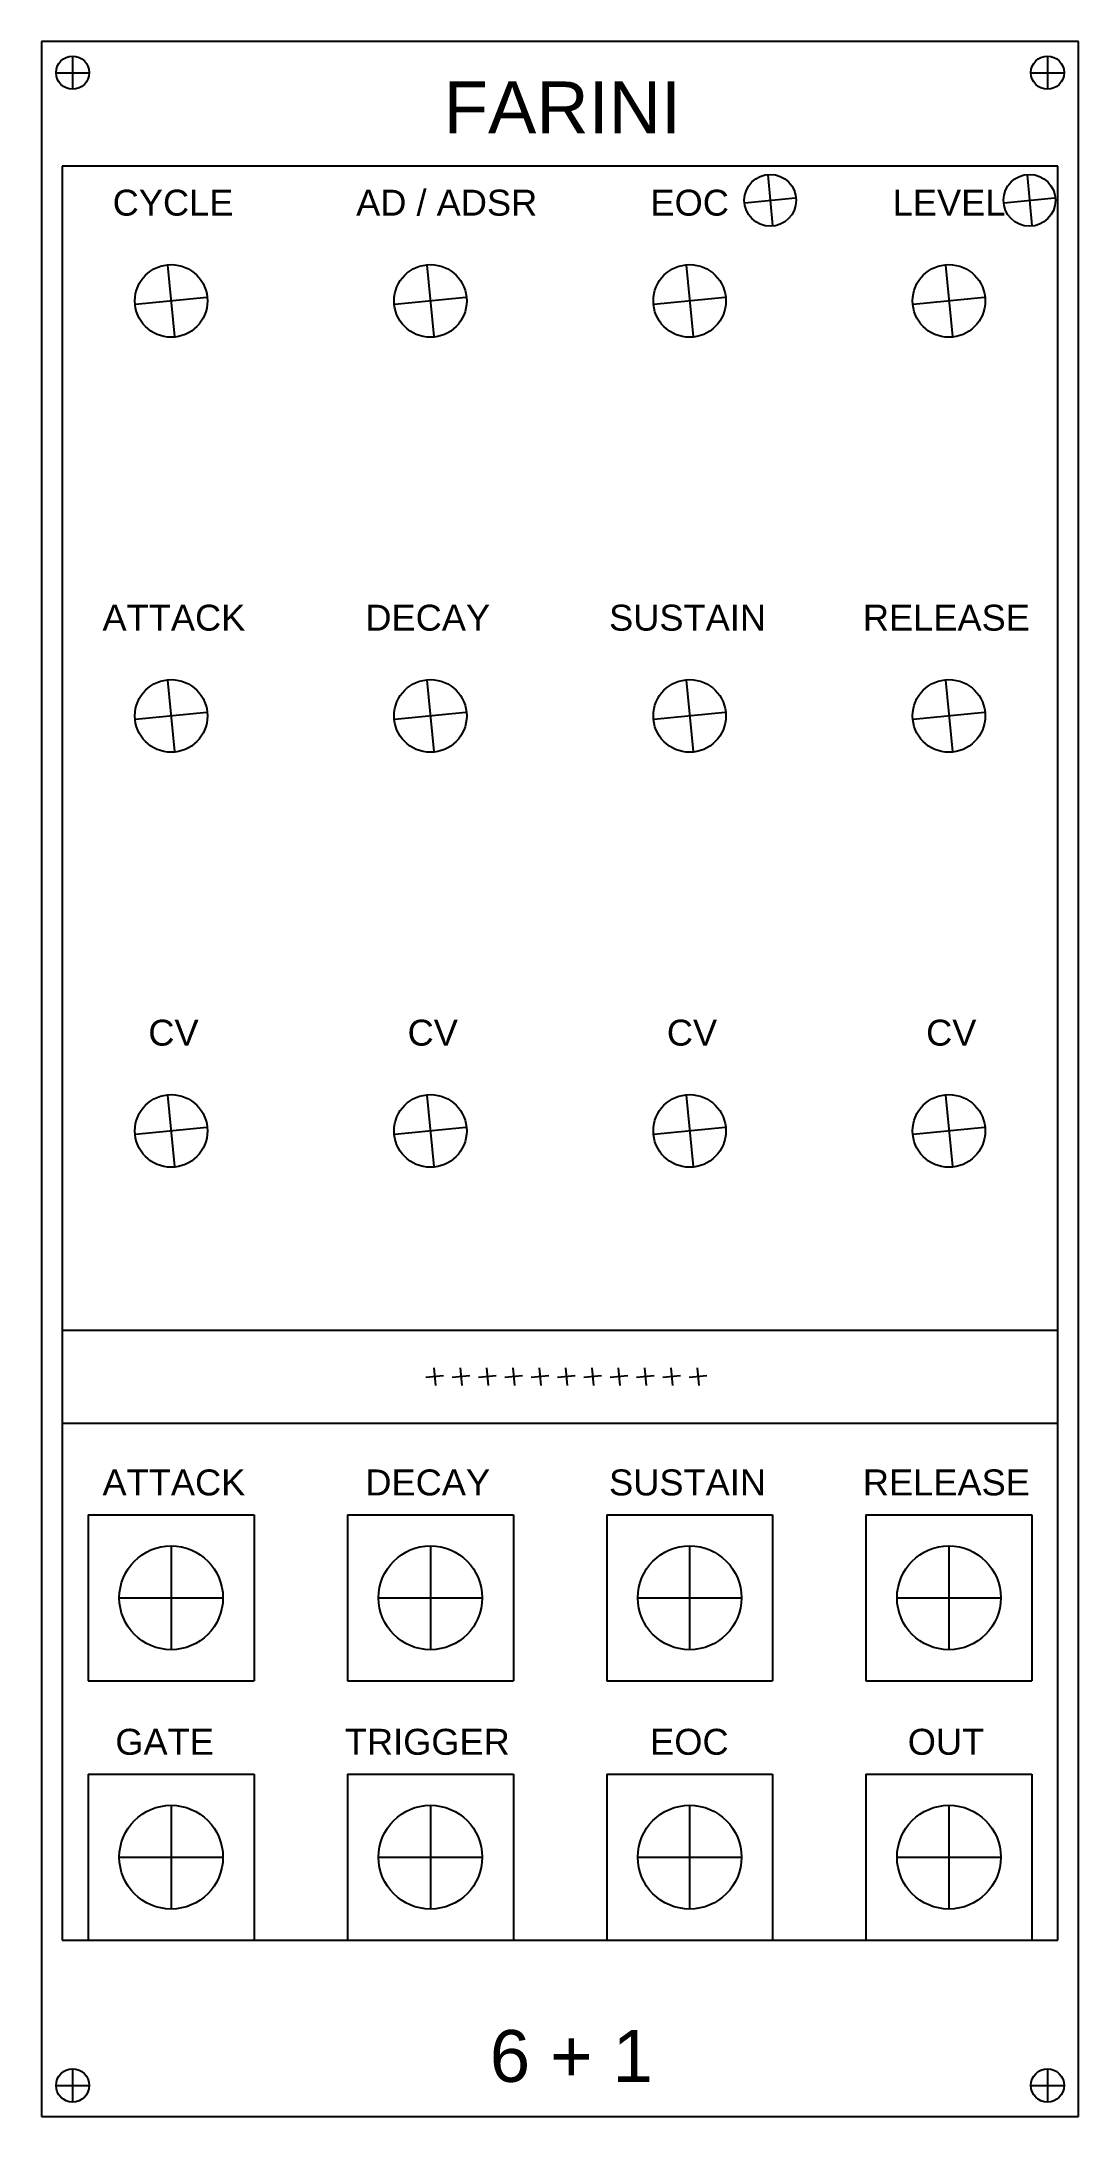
# Model space of a CAD drawing. Header units: millimetres. Extents: x 1085 to 1327, y 199 to 2484.
# Drawn here: x 1084.9 to 1184.9, y 2284.2 to 2484.2 of the extents above.
import ezdxf

# ---------------------------------------------------------------- set-up
doc = ezdxf.new("R2010")
doc.units = ezdxf.units.MM
doc.styles.get("Standard").update_dxf_attribs({"font": 'arial.ttf'})

msp = doc.modelspace()

# ---------------------------------------------------------------- linework, layer by layer
for p, q in [((1184.92, 2484.2), (1084.92, 2484.2)), ((1084.92, 2484.2), (1084.92, 2284.2)), ((1184.92, 2284.2), (1184.92, 2484.2)), ((1087.92, 2482.8), (1087.92, 2479.6)), ((1181.92, 2482.8), (1181.92, 2479.6)), ((1086.32, 2481.2), (1089.52, 2481.2)), ((1180.32, 2481.2), (1183.52, 2481.2)), ((1182.92, 2472.2), (1086.92, 2472.2)), ((1086.92, 2472.2), (1086.92, 2301.2)), ((1182.92, 2301.2), (1182.92, 2472.2)), ((1154.95, 2471.34), (1155.42, 2466.48)), ((1179.95, 2471.34), (1180.42, 2466.48)), ((1152.75, 2468.67), (1157.61, 2469.13)), ((1177.75, 2468.67), (1182.61, 2469.13)), ((1097.08, 2462.64), (1097.76, 2455.77)), ((1122.08, 2462.64), (1122.76, 2455.77)), ((1147.08, 2462.64), (1147.76, 2455.77)), ((1172.08, 2462.64), (1172.76, 2455.77)), ((1100.85, 2459.54), (1093.98, 2458.87)), ((1125.85, 2459.54), (1118.98, 2458.87)), ((1150.85, 2459.54), (1143.98, 2458.87)), ((1175.85, 2459.54), (1168.98, 2458.87)), ((1097.08, 2422.64), (1097.76, 2415.77)), ((1122.08, 2422.64), (1122.76, 2415.77)), ((1147.08, 2422.64), (1147.76, 2415.77)), ((1172.08, 2422.64), (1172.76, 2415.77)), ((1100.85, 2419.54), (1093.98, 2418.87)), ((1125.85, 2419.54), (1118.98, 2418.87)), ((1150.85, 2419.54), (1143.98, 2418.87)), ((1175.85, 2419.54), (1168.98, 2418.87)), ((1097.08, 2382.64), (1097.76, 2375.77)), ((1122.08, 2382.64), (1122.76, 2375.77)), ((1147.08, 2382.64), (1147.76, 2375.77)), ((1172.08, 2382.64), (1172.76, 2375.77)), ((1100.85, 2379.54), (1093.98, 2378.87)), ((1125.85, 2379.54), (1118.98, 2378.87)), ((1150.85, 2379.54), (1143.98, 2378.87)), ((1175.85, 2379.54), (1168.98, 2378.87)), ((1086.92, 2367.19), (1086.92, 2301.2)), ((1122.74, 2356.37), (1122.91, 2354.67)), ((1125.28, 2356.37), (1125.45, 2354.67)), ((1127.82, 2356.37), (1127.99, 2354.67)), ((1130.36, 2356.37), (1130.53, 2354.67)), ((1132.9, 2356.37), (1133.07, 2354.67)), ((1135.44, 2356.37), (1135.61, 2354.67)), ((1137.98, 2356.37), (1138.15, 2354.67)), ((1140.52, 2356.37), (1140.69, 2354.67)), ((1143.06, 2356.37), (1143.23, 2354.67)), ((1145.6, 2356.37), (1145.77, 2354.67)), ((1148.14, 2356.37), (1148.31, 2354.67)), ((1123.68, 2355.6), (1121.98, 2355.44)), ((1126.22, 2355.6), (1124.52, 2355.44)), ((1128.76, 2355.6), (1127.06, 2355.44)), ((1131.3, 2355.6), (1129.6, 2355.44)), ((1133.84, 2355.6), (1132.14, 2355.44)), ((1136.38, 2355.6), (1134.68, 2355.44)), ((1138.92, 2355.6), (1137.22, 2355.44)), ((1141.46, 2355.6), (1139.76, 2355.44)), ((1144, 2355.6), (1142.3, 2355.44)), ((1146.54, 2355.6), (1144.84, 2355.44)), ((1149.08, 2355.6), (1147.38, 2355.44)), ((1097.42, 2339.2), (1097.42, 2329.2)), ((1122.42, 2339.2), (1122.42, 2329.2)), ((1147.42, 2339.2), (1147.42, 2329.2)), ((1172.42, 2339.2), (1172.42, 2329.2)), ((1092.42, 2334.2), (1102.42, 2334.2)), ((1117.42, 2334.2), (1127.42, 2334.2)), ((1142.42, 2334.2), (1152.42, 2334.2)), ((1167.42, 2334.2), (1177.42, 2334.2)), ((1097.42, 2314.2), (1097.42, 2304.2)), ((1122.42, 2314.2), (1122.42, 2304.2)), ((1147.42, 2314.2), (1147.42, 2304.2)), ((1172.42, 2314.2), (1172.42, 2304.2)), ((1092.42, 2309.2), (1102.42, 2309.2)), ((1117.42, 2309.2), (1127.42, 2309.2)), ((1142.42, 2309.2), (1152.42, 2309.2)), ((1167.42, 2309.2), (1177.42, 2309.2)), ((1086.92, 2301.2), (1182.92, 2301.2)), ((1086.92, 2301.2), (1182.25, 2301.2)), ((1087.92, 2288.8), (1087.92, 2285.6)), ((1181.92, 2288.8), (1181.92, 2285.6)), ((1086.32, 2287.2), (1089.52, 2287.2)), ((1180.32, 2287.2), (1183.52, 2287.2)), ((1084.92, 2284.2), (1184.92, 2284.2))]:
    msp.add_line(p, q)
for points in [[(1086.92, 2360), (1182.92, 2360)], [(1086.92, 2351.04), (1182.92, 2351.04)], [(1089.42, 2342.2), (1089.42, 2326.2)], [(1089.42, 2342.2), (1105.42, 2342.2)], [(1105.42, 2342.2), (1105.42, 2326.2)], [(1114.42, 2342.2), (1114.42, 2326.2)], [(1114.42, 2342.2), (1130.42, 2342.2)], [(1130.42, 2342.2), (1130.42, 2326.2)], [(1139.42, 2342.2), (1139.42, 2326.2)], [(1139.42, 2342.2), (1155.42, 2342.2)], [(1155.42, 2342.2), (1155.42, 2326.2)], [(1164.42, 2342.2), (1164.42, 2326.2)], [(1164.42, 2342.2), (1180.42, 2342.2)], [(1180.42, 2342.2), (1180.42, 2326.2)], [(1089.42, 2326.2), (1105.42, 2326.2)], [(1114.42, 2326.2), (1130.42, 2326.2)], [(1139.42, 2326.2), (1155.42, 2326.2)], [(1164.42, 2326.2), (1180.42, 2326.2)], [(1089.42, 2317.2), (1089.42, 2301.2)], [(1089.42, 2317.2), (1105.42, 2317.2)], [(1105.42, 2317.2), (1105.42, 2301.2)], [(1114.42, 2317.2), (1114.42, 2301.2)], [(1114.42, 2317.2), (1130.42, 2317.2)], [(1130.42, 2317.2), (1130.42, 2301.2)], [(1139.42, 2317.2), (1139.42, 2301.2)], [(1139.42, 2317.2), (1155.42, 2317.2)], [(1155.42, 2317.2), (1155.42, 2301.2)], [(1164.42, 2317.2), (1164.42, 2301.2)], [(1164.42, 2317.2), (1180.42, 2317.2)], [(1180.42, 2317.2), (1180.42, 2301.2)], [(1089.42, 2301.2), (1105.42, 2301.2)], [(1114.42, 2301.2), (1130.42, 2301.2)], [(1139.42, 2301.2), (1155.42, 2301.2)], [(1164.42, 2301.2), (1180.42, 2301.2)]]:
    msp.add_lwpolyline(points)
for centre, radius in [((1087.92, 2481.2), 1.6), ((1181.92, 2481.2), 1.6), ((1155.19, 2468.9), 2.5), ((1180.19, 2468.9), 2.5), ((1097.42, 2459.2), 3.5), ((1122.42, 2459.2), 3.5), ((1147.42, 2459.2), 3.5), ((1172.42, 2459.2), 3.5), ((1097.42, 2419.2), 3.5), ((1122.42, 2419.2), 3.5), ((1147.42, 2419.2), 3.5), ((1172.42, 2419.2), 3.5), ((1097.42, 2379.2), 3.5), ((1122.42, 2379.2), 3.5), ((1147.42, 2379.2), 3.5), ((1172.42, 2379.2), 3.5), ((1097.42, 2334.2), 5), ((1122.42, 2334.2), 5), ((1147.42, 2334.2), 5), ((1172.42, 2334.2), 5), ((1097.42, 2309.2), 5), ((1122.42, 2309.2), 5), ((1147.42, 2309.2), 5), ((1172.42, 2309.2), 5), ((1087.92, 2287.2), 1.6), ((1181.92, 2287.2), 1.6)]:
    msp.add_circle(centre, radius)

# ---------------------------------------------------------------- texts
for s, height, p in [('FARINI', 5, (1123.71, 2475.35)), ('AD / ADSR', 2.5, (1115.26, 2467.42)), ('CYCLE', 2.5, (1091.78, 2467.42)), ('EOC ', 2.5, (1143.64, 2467.42)), ('LEVEL', 2.5, (1167, 2467.42)), ('ATTACK', 2.5, (1090.8, 2427.42)), ('DECAY', 2.5, (1116.15, 2427.42)), ('SUSTAIN', 2.5, (1139.65, 2427.42)), ('RELEASE', 2.5, (1164.12, 2427.42)), ('CV', 2.5, (1095.22, 2387.42)), ('CV', 2.5, (1120.22, 2387.42)), ('CV', 2.5, (1145.22, 2387.42)), ('CV', 2.5, (1170.22, 2387.42)), ('ATTACK', 2.5, (1090.8, 2344.07)), ('DECAY', 2.5, (1116.15, 2344.07)), ('SUSTAIN', 2.5, (1139.65, 2344.07)), ('RELEASE', 2.5, (1164.12, 2344.07)), ('GATE', 2.5, (1092.04, 2319.07)), ('TRIGGER', 2.5, (1114.17, 2319.07)), ('EOC', 2.5, (1143.61, 2319.07)), ('OUT', 2.5, (1168.45, 2319.07)), ('6 + 1', 5, (1128.15, 2287.54))]:
    msp.add_text(s, height=height).set_placement(p)

doc.saveas('drawing.dxf')
